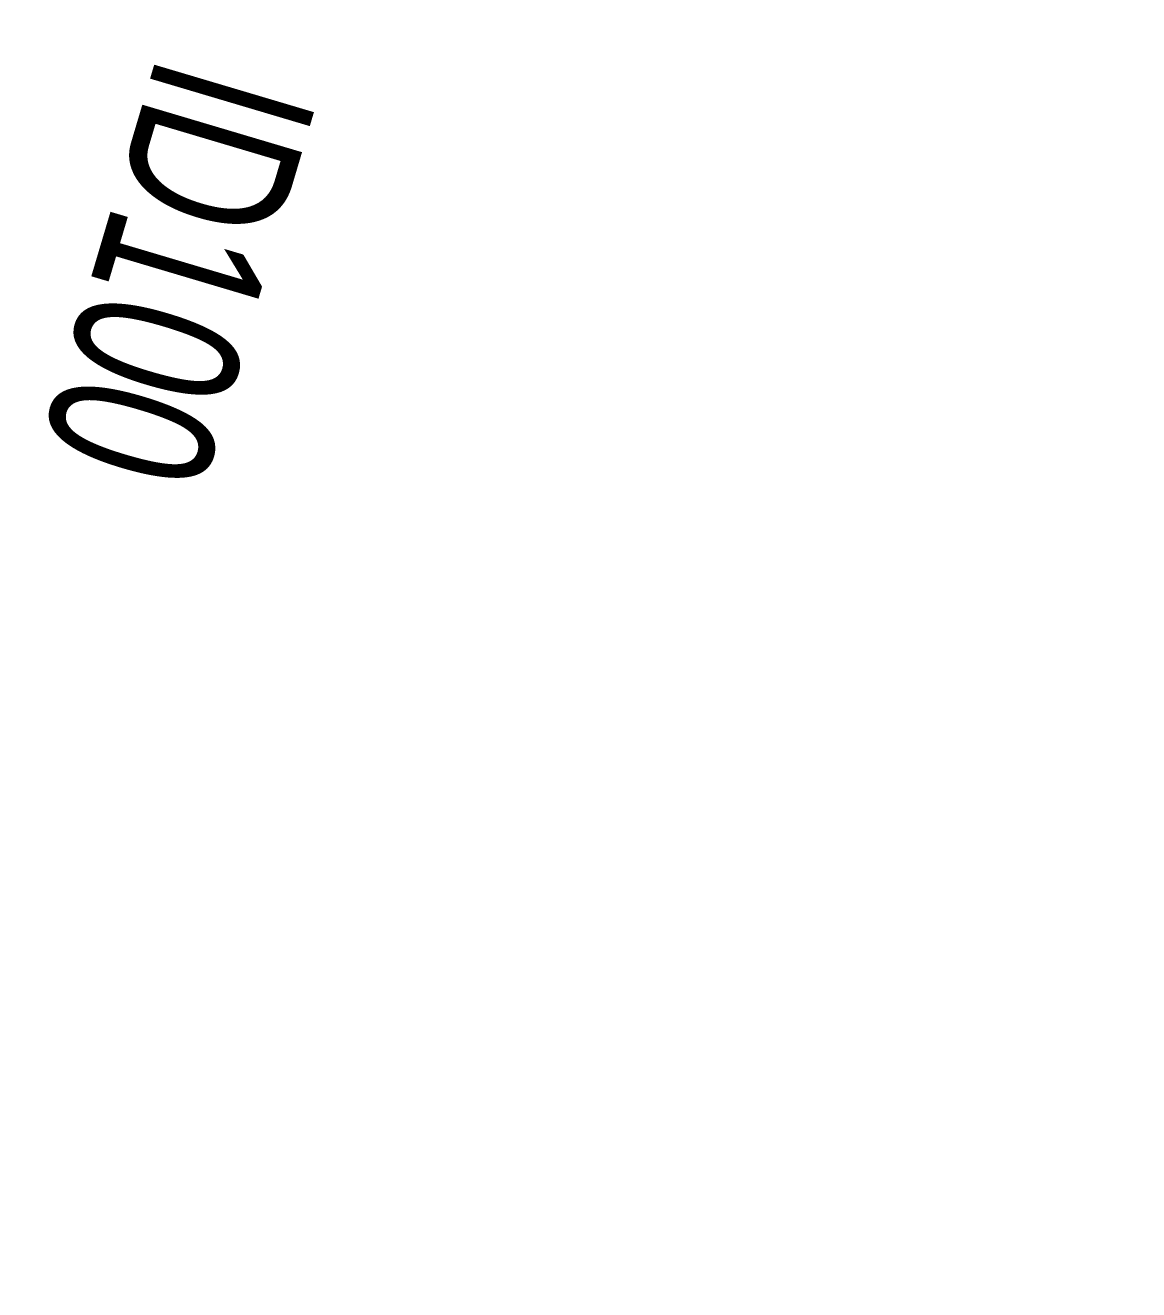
# Model space of a CAD drawing. Header units: millimetres. Extents: x -361340115 to 361596335, y -276742102 to 277032639.
# Drawn here: x 156087 to 156922, y 184426 to 185374 of the extents above; entities that cross this region are included whole.
import ezdxf
from ezdxf.enums import TextEntityAlignment as Align

# ---------------------------------------------------------------- set-up
doc = ezdxf.new("R2010")
doc.units = ezdxf.units.MM
doc.header["$MEASUREMENT"] = 0
doc.layers.add('MEP', color=130, linetype='Continuous', plot=False)
doc.layers.add('MEP-H-TXT25', color=7, linetype='Continuous')
doc.styles.add('MEP-VN', font='uv-abc.shx', dxfattribs={"width": 0.7})

# ---------------------------------------------------------------- blocks, each defined once
blk = doc.blocks.new('RKWEWE')
at = {"layer": 'MEP-H-TXT25', "extrusion": (-1.5588e-06, 4.64228e-07, 1), "style": 'MEP-VN', "width": 0.7}
blk.add_text('ID100', height=125, rotation=253.438, dxfattribs=at).set_placement((156097.58, 185055.67, -0.09), align=Align.RIGHT)
blk = doc.blocks.new('A$Cd3fdeb23')
blk.add_blockref('RKWEWE', (-181388.22, -20650.03, 0))

msp = doc.modelspace()

# ---------------------------------------------------------------- block references
at = {"layer": 'MEP'}
msp.add_blockref('A$Cd3fdeb23', (181388.22, 20650.03, 0), dxfattribs=at)

doc.saveas('drawing.dxf')
